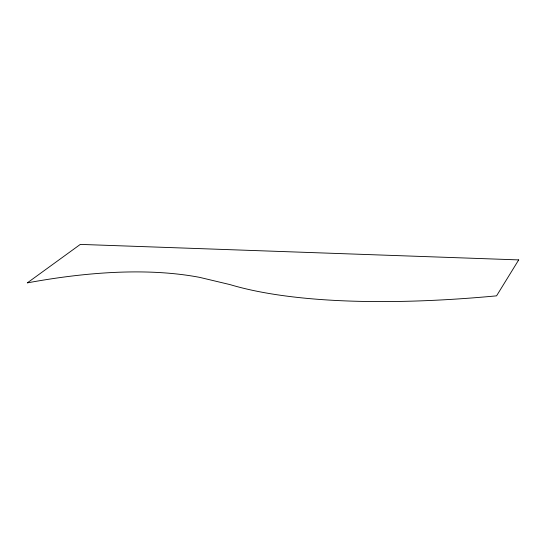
<?xml version="1.0" encoding="UTF-8"?>
<svg xmlns="http://www.w3.org/2000/svg" width="546" height="546" viewBox="0 0 546 546"><rect width="100%" height="100%" fill="white"/><g stroke="black" fill="none" stroke-linecap="round" stroke-linejoin="round"><path stroke-width="0.82" d="M518.7 259.903L496.56 295.85A456.422 123.259 -10.5 0 1 230.023 284.603L199.7 277.382A787.339 284.446 -32.4 0 0 27.3 282.889L80.317 244.396L518.7 259.903"/></g></svg>
